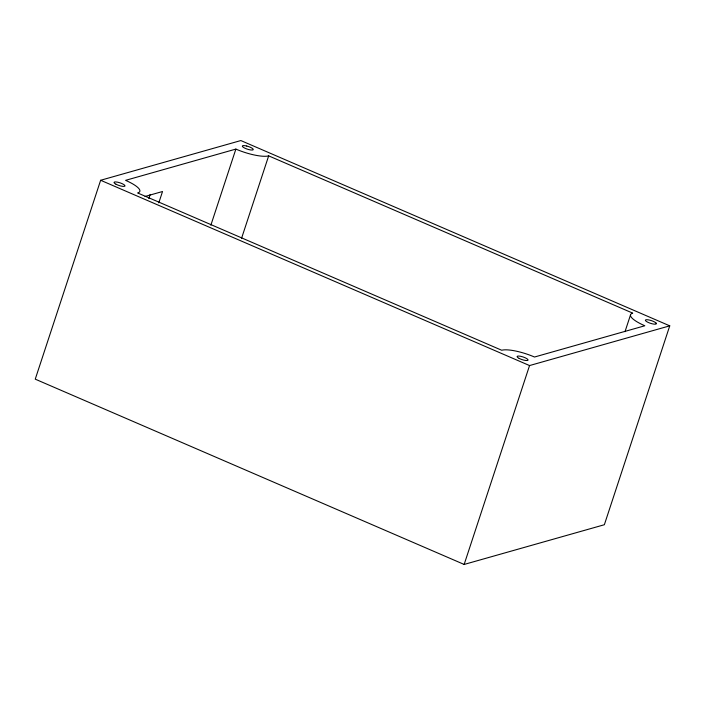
<?xml version="1.0" encoding="UTF-8"?>
<svg xmlns="http://www.w3.org/2000/svg" width="705" height="705" viewBox="0 0 705 705"><rect width="100%" height="100%" fill="white"/><g stroke="black" fill="none" stroke-linecap="round" stroke-linejoin="round"><path stroke-width="1.06" d="M100.639 180.268L35.25 379.158L464.154 564.449L604.361 524.731L669.75 325.842L240.846 140.551L100.639 180.268L529.552 365.56L669.75 325.842M148.826 198.546L150.183 194.421M158.801 202.855L162.529 191.513L145.045 196.466M210.848 225.221L235.875 149.09A25.926 6.407 18.2 0 0 268.667 155.858L632.737 313.135A25.926 6.407 18.2 0 0 644.837 325.763L534.513 357.021A25.926 6.407 18.2 0 0 501.731 350.253L137.66 192.967A25.926 6.407 18.2 0 0 125.56 180.348L235.875 149.09M241.577 238.246L268.667 155.858M464.154 564.449L529.552 365.56M625 331.685L630.49 314.994M246.724 146.023L245.366 145.732A5.763 1.419 18.2 0 0 244.388 147.935A5.763 1.419 18.2 0 0 253.148 149.804A5.763 1.419 18.2 0 0 246.724 146.023M656.205 323.216L655.676 322.696A5.763 1.419 18.2 0 0 646.432 319.7A5.763 1.419 18.2 0 0 649.825 323.093A5.763 1.419 18.2 0 0 656.205 323.216M116.008 184.234A5.763 1.419 18.2 0 0 124.935 186.076A5.763 1.419 18.2 0 0 117.62 182.181A5.763 1.419 18.2 0 0 116.008 184.234M519.144 358.396A5.763 1.419 18.2 0 0 528.01 360.185A5.763 1.419 18.2 0 0 520.59 356.289A5.763 1.419 18.2 0 0 519.144 358.396"/></g></svg>
